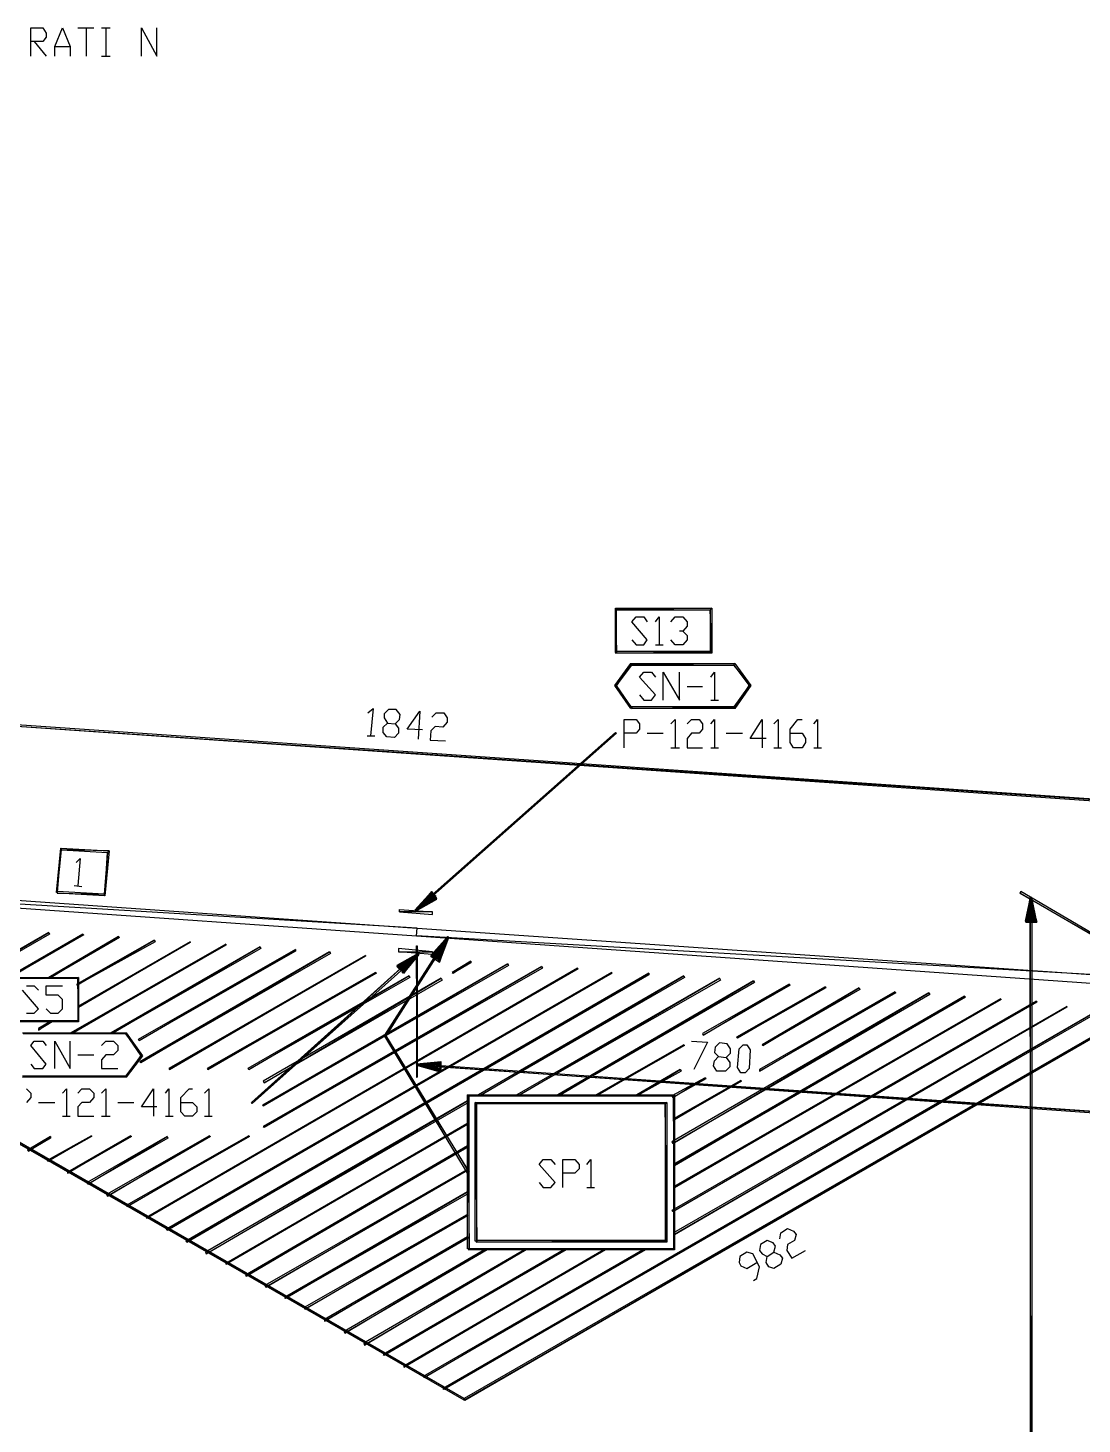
# Model space of a CAD drawing. Header units: millimetres. Extents: x 43 to 817, y 0 to 715.
# Drawn here: x 398.1 to 546.8, y 170.8 to 367.7 of the extents above; entities that cross this region are included whole.
import ezdxf

# ---------------------------------------------------------------- set-up
doc = ezdxf.new("R2010")
doc.units = ezdxf.units.MM
doc.layers.add('DIAGRAM', color=4, linetype='Continuous')

msp = doc.modelspace()

# ---------------------------------------------------------------- linework, layer by layer
at = {"layer": 'DIAGRAM'}
for p, q in [((398.56, 363.76), (398.56, 367.72)), ((398.56, 367.72), (400.24, 367.72)), ((400.24, 367.72), (400.72, 367)), ((400.72, 366.4), (400.24, 365.8)), ((400.72, 367), (400.72, 366.4)), ((401.92, 365.08), (403, 367.72)), ((403, 367.72), (404.08, 365.08)), ((405.16, 367.72), (407.44, 367.72)), ((406.36, 367.72), (406.36, 363.76)), ((408.52, 367.72), (409.72, 367.72)), ((409.12, 367.72), (409.12, 363.76)), ((414.16, 363.76), (414.16, 367.72)), ((414.16, 367.72), (416.32, 363.76)), ((416.32, 363.76), (416.32, 367.72)), ((400.24, 365.8), (398.56, 365.8)), ((399.04, 365.8), (400.72, 363.76)), ((401.92, 363.76), (401.92, 365.08)), ((401.92, 365.08), (404.08, 365.08)), ((404.08, 365.08), (404.08, 363.76)), ((408.52, 363.76), (409.72, 363.76)), ((481.12, 285.64), (481, 285.88)), ((481, 285.88), (494.56, 285.88)), ((481.12, 285.64), (481, 285.88)), ((481, 285.88), (481.12, 279.64)), ((481, 285.88), (481.12, 279.64)), ((481, 279.64), (481, 285.88)), ((494.56, 285.88), (481.12, 285.64)), ((494.56, 285.88), (481.12, 285.64)), ((481.12, 285.64), (494.32, 285.64)), ((481.12, 279.64), (481.12, 285.64)), ((494.32, 285.64), (494.56, 285.88)), ((494.32, 285.64), (494.56, 285.88)), ((494.56, 279.52), (494.32, 285.64)), ((494.32, 285.64), (494.32, 279.76)), ((494.56, 279.52), (494.32, 285.64)), ((494.56, 285.88), (494.56, 279.52)), ((483.28, 283.96), (483.88, 284.68)), ((485.44, 281.44), (483.28, 283.96)), ((483.88, 284.68), (484.96, 284.68)), ((484.96, 284.68), (485.44, 283.96)), ((486.64, 283.96), (487.12, 284.68)), ((487.12, 284.68), (487.12, 280.72)), ((488.8, 283.96), (489.4, 284.68)), ((489.4, 284.68), (490.48, 284.68)), ((490.48, 284.68), (491.08, 283.96)), ((491.08, 283.96), (491.08, 283.36)), ((490.48, 282.64), (490, 282.64)), ((491.08, 283.36), (490.48, 282.64)), ((490.48, 282.64), (491.08, 282.04)), ((491.08, 282.04), (491.08, 281.44)), ((481, 279.76), (481, 279.52)), ((481, 279.52), (494.32, 279.76)), ((494.32, 279.76), (481, 279.76)), ((481, 279.52), (494.32, 279.76)), ((481.12, 279.64), (481, 279.64)), ((483.28, 281.44), (483.88, 280.72)), ((483.88, 280.72), (484.96, 280.72)), ((484.96, 280.72), (485.44, 281.44)), ((486.64, 280.72), (487.72, 280.72)), ((489.4, 280.72), (488.8, 281.44)), ((490.48, 280.72), (489.4, 280.72)), ((491.08, 281.44), (490.48, 280.72)), ((494.32, 279.76), (494.56, 279.52)), ((494.32, 279.76), (494.56, 279.52)), ((480.88, 274.96), (483.16, 278.08)), ((494.56, 279.52), (481, 279.52)), ((483.16, 278.08), (481.12, 274.96)), ((483.16, 278.08), (481.12, 274.96)), ((481.12, 274.96), (483.28, 277.84)), ((483.28, 277.84), (483.16, 278.08)), ((483.16, 278.08), (497.8, 278.08)), ((483.28, 277.84), (483.16, 278.08)), ((497.8, 278.08), (483.28, 277.84)), ((497.8, 278.08), (483.28, 277.84)), ((483.28, 277.84), (497.68, 277.84)), ((497.68, 277.84), (497.8, 278.08)), ((497.68, 277.84), (497.8, 278.08)), ((500.08, 274.96), (497.68, 277.84)), ((497.68, 277.84), (499.84, 274.96)), ((500.08, 274.96), (497.68, 277.84)), ((497.8, 278.08), (500.08, 274.96)), ((484.36, 276.16), (484.96, 276.88)), ((486.64, 273.64), (484.36, 276.16)), ((484.96, 276.88), (486.04, 276.88)), ((486.04, 276.88), (486.64, 276.16)), ((487.72, 272.92), (487.72, 276.88)), ((487.72, 276.88), (490, 272.92)), ((490, 272.92), (490, 276.88)), ((494.44, 276.16), (494.92, 276.88)), ((494.92, 276.88), (494.92, 272.92)), ((561.16, 258.04), (330.28, 274)), ((330.28, 273.76), (561.16, 258.04)), ((330.28, 273.76), (561.16, 258.04)), ((561.16, 257.8), (330.28, 273.76)), ((481.12, 274.96), (480.88, 274.96)), ((481.12, 274.96), (480.88, 274.96)), ((480.88, 274.96), (483.28, 271.84)), ((480.88, 274.96), (483.28, 271.84)), ((483.16, 271.72), (480.88, 274.96)), ((483.28, 271.84), (481.12, 274.96)), ((491.08, 274.84), (493.24, 274.84)), ((499.84, 274.96), (497.68, 271.96)), ((497.8, 271.72), (499.84, 274.96)), ((497.8, 271.72), (499.84, 274.96)), ((500.08, 274.96), (497.8, 271.72)), ((499.84, 274.96), (500.08, 274.96)), ((499.84, 274.96), (500.08, 274.96)), ((483.28, 271.84), (483.16, 271.72)), ((483.28, 271.96), (483.28, 271.72)), ((483.28, 271.72), (497.68, 271.96)), ((497.68, 271.96), (483.28, 271.96)), ((483.28, 271.72), (497.68, 271.96)), ((484.36, 273.64), (484.96, 272.92)), ((484.96, 272.92), (486.04, 272.92)), ((486.04, 272.92), (486.64, 273.64)), ((494.44, 272.92), (495.52, 272.92)), ((497.68, 271.96), (497.8, 271.72)), ((497.68, 271.96), (497.8, 271.72)), ((446.08, 271.12), (446.8, 271.72)), ((446.8, 271.72), (446.44, 267.88)), ((448.96, 271.6), (448.36, 271)), ((448.36, 271), (448.36, 270.4)), ((448.36, 270.4), (448.84, 269.68)), ((450.04, 271.6), (448.96, 271.6)), ((449.92, 269.56), (450.52, 270.16)), ((450.64, 270.88), (450.04, 271.6)), ((450.52, 270.16), (450.64, 270.88)), ((451.6, 268.84), (453.4, 271.36)), ((453.4, 271.36), (453.16, 267.4)), ((455.08, 270.52), (455.68, 271.12)), ((455.68, 271.12), (456.76, 271.12)), ((457.24, 269.8), (456.64, 269.08)), ((456.76, 271.12), (457.24, 270.4)), ((457.24, 270.4), (457.24, 269.8)), ((482.2, 266.2), (482.2, 270.16)), ((482.2, 270.16), (483.88, 270.16)), ((497.8, 271.72), (483.28, 271.72)), ((483.88, 270.16), (484.36, 269.56)), ((488.8, 269.56), (489.4, 270.16)), ((489.4, 270.16), (489.4, 266.2)), ((491.08, 269.56), (491.68, 270.16)), ((491.68, 270.16), (492.76, 270.16)), ((492.76, 270.16), (493.24, 269.56)), ((494.44, 269.56), (494.92, 270.16)), ((494.92, 270.16), (494.92, 266.2)), ((499.96, 267.52), (501.64, 270.16)), ((501.64, 270.16), (501.64, 266.2)), ((503.32, 269.56), (503.92, 270.16)), ((503.92, 270.16), (503.92, 266.2)), ((505.6, 268.84), (506.68, 270.16)), ((506.68, 270.16), (507.28, 270.16)), ((508.96, 269.56), (509.44, 270.16)), ((509.44, 270.16), (509.44, 266.2)), ((445.96, 267.88), (447.04, 267.88)), ((448.24, 269.08), (448.84, 269.68)), ((448.24, 268.36), (448.24, 269.08)), ((448.72, 267.76), (448.24, 268.36)), ((448.84, 269.68), (449.92, 269.56)), ((450.4, 268.24), (449.8, 267.64)), ((449.92, 269.56), (450.4, 268.96)), ((450.4, 268.96), (450.4, 268.24)), ((453.76, 268.72), (451.6, 268.84)), ((481, 268.36), (452.68, 243.28)), ((452.8, 243.16), (481, 268.36)), ((452.8, 243.16), (481, 268.36)), ((481.12, 268.24), (452.8, 243.16)), ((454.96, 268.6), (454.84, 267.28)), ((455.56, 269.2), (454.96, 268.6)), ((456.64, 269.08), (455.56, 269.2)), ((481, 268.36), (481.12, 268.24)), ((483.88, 268.24), (482.2, 268.24)), ((484.36, 268.84), (483.88, 268.24)), ((484.36, 269.56), (484.36, 268.84)), ((485.44, 268.24), (487.72, 268.24)), ((491.68, 268.24), (491.08, 267.52)), ((492.76, 268.24), (491.68, 268.24)), ((493.24, 268.84), (492.76, 268.24)), ((493.24, 269.56), (493.24, 268.84)), ((496.6, 268.24), (498.88, 268.24)), ((505.6, 266.92), (505.6, 268.84)), ((505.6, 268.24), (507.28, 268.24)), ((507.28, 268.24), (507.76, 267.52)), ((449.8, 267.64), (448.72, 267.76)), ((454.84, 267.28), (457, 267.16)), ((488.8, 266.2), (490, 266.2)), ((491.08, 267.52), (491.08, 266.2)), ((491.08, 266.2), (493.24, 266.2)), ((494.44, 266.2), (495.52, 266.2)), ((502.24, 267.52), (499.96, 267.52)), ((503.32, 266.2), (504.4, 266.2)), ((506.08, 266.2), (505.6, 266.92)), ((507.28, 266.2), (506.08, 266.2)), ((507.76, 266.92), (507.28, 266.2)), ((507.76, 267.52), (507.76, 266.92)), ((508.96, 266.2), (510.04, 266.2)), ((402.16, 245.8), (402.76, 252.04)), ((402.76, 252.04), (402.28, 245.8)), ((402.76, 252.04), (402.28, 245.8)), ((402.28, 245.8), (402.88, 251.8)), ((402.88, 251.8), (402.76, 252.04)), ((402.76, 252.04), (409.6, 251.68)), ((402.88, 251.8), (402.76, 252.04)), ((409.6, 251.68), (402.88, 251.8)), ((402.88, 251.8), (409.36, 251.44)), ((409.6, 251.68), (402.88, 251.8)), ((404.92, 250), (405.52, 250.6)), ((405.52, 250.6), (405.16, 246.76)), ((409.36, 251.44), (408.88, 245.56)), ((409.6, 251.68), (409, 245.32)), ((409, 245.32), (409.36, 251.44)), ((409, 245.32), (409.36, 251.44)), ((409.36, 251.44), (409.6, 251.68)), ((409.36, 251.44), (409.6, 251.68)), ((330.28, 248.68), (459.64, 174.4)), ((330.28, 248.68), (459.64, 174.4)), ((459.64, 174.16), (330.28, 248.68)), ((459.64, 174.4), (330.4, 248.92)), ((342.76, 248.44), (453.04, 240.76)), ((453.04, 240.76), (342.76, 247.36)), ((342.76, 247.36), (452.92, 239.68)), ((453.04, 240.76), (342.76, 247.36)), ((404.68, 246.76), (405.76, 246.64)), ((402.28, 245.8), (402.16, 245.8)), ((402.28, 245.92), (402.28, 245.68)), ((408.88, 245.56), (402.28, 245.92)), ((402.28, 245.68), (408.88, 245.56)), ((402.28, 245.68), (408.88, 245.56)), ((409, 245.32), (402.28, 245.68)), ((408.88, 245.56), (409, 245.32)), ((408.88, 245.56), (409, 245.32)), ((455.08, 245.92), (452.68, 243.28)), ((454.96, 245.68), (452.68, 243.28)), ((455.08, 245.68), (452.68, 243.28)), ((455.2, 245.56), (452.68, 243.28)), ((452.68, 243.28), (455.56, 245.32)), ((452.68, 243.28), (455.56, 245.2)), ((452.68, 243.28), (455.56, 245.2)), ((452.8, 243.16), (455.08, 245.92)), ((452.8, 243.16), (455.08, 245.92)), ((454.96, 245.68), (452.8, 243.16)), ((452.8, 243.16), (454.96, 245.68)), ((452.8, 243.16), (454.96, 245.68)), ((452.8, 243.16), (455.08, 245.68)), ((452.8, 243.16), (455.08, 245.68)), ((455.08, 245.56), (452.8, 243.16)), ((455.32, 245.56), (452.8, 243.16)), ((452.8, 243.16), (455.2, 245.56)), ((452.8, 243.16), (455.2, 245.56)), ((455.56, 245.32), (452.8, 243.16)), ((455.56, 245.32), (452.8, 243.16)), ((455.32, 245.32), (452.8, 243.16)), ((455.56, 245.2), (452.8, 243.16)), ((455.56, 245.2), (452.8, 243.16)), ((455.56, 245.2), (452.8, 243.16)), ((455.56, 245.2), (452.8, 243.16)), ((452.8, 243.16), (455.68, 245.2)), ((455.68, 244.96), (452.8, 243.16)), ((455.68, 244.96), (452.8, 243.16)), ((452.8, 243.28), (455.68, 244.96)), ((452.8, 243.16), (455.68, 244.96)), ((452.8, 243.16), (455.68, 244.96)), ((452.8, 243.16), (455.8, 244.84)), ((455.08, 245.92), (454.96, 245.68)), ((455.08, 245.92), (454.96, 245.68)), ((454.96, 245.68), (455.8, 244.96)), ((454.96, 245.68), (455.8, 244.96)), ((455.68, 244.84), (454.96, 245.68)), ((454.96, 245.68), (455.08, 245.56)), ((455.8, 244.96), (455.08, 245.92)), ((455.08, 245.68), (455.32, 245.56)), ((455.2, 245.56), (455.32, 245.32)), ((455.68, 245.2), (455.56, 245.32)), ((455.68, 244.96), (455.56, 245.2)), ((455.68, 244.96), (455.56, 245.2)), ((455.8, 244.84), (455.68, 244.96)), ((455.8, 244.96), (455.68, 244.84)), ((538.12, 245.92), (538, 245.68)), ((538, 245.68), (559.36, 233.44)), ((538, 245.68), (559.36, 233.44)), ((559.24, 233.32), (538, 245.68)), ((559.36, 233.44), (538.12, 245.92)), ((539.44, 245.08), (538.72, 241.72)), ((538.96, 241.72), (539.44, 245.08)), ((538.96, 241.72), (539.44, 245.08)), ((539.68, 245.08), (538.96, 241.72)), ((539.44, 245.08), (538.96, 241.72)), ((539.08, 241.72), (539.44, 245.08)), ((539.08, 241.72), (539.44, 245.08)), ((539.68, 245.08), (539.08, 241.72)), ((539.44, 245.08), (539.08, 241.72)), ((539.32, 241.72), (539.44, 245.08)), ((539.32, 241.72), (539.44, 245.08)), ((539.68, 245.08), (539.32, 241.72)), ((539.44, 245.08), (539.32, 241.72)), ((539.44, 245.08), (539.68, 245.08)), ((539.68, 245.08), (539.44, 245.08)), ((539.44, 245.08), (540.4, 241.6)), ((539.44, 245.08), (540.4, 241.6)), ((540.16, 241.84), (539.44, 245.08)), ((539.44, 245.08), (539.68, 245.08)), ((539.68, 245.08), (539.44, 245.08)), ((539.44, 245.08), (540.16, 241.72)), ((539.44, 245.08), (540.16, 241.72)), ((540.04, 241.72), (539.44, 245.08)), ((539.44, 245.08), (539.68, 245.08)), ((539.68, 245.08), (539.44, 245.08)), ((539.44, 245.08), (540.04, 241.72)), ((539.44, 245.08), (540.04, 241.72)), ((539.8, 241.72), (539.44, 245.08)), ((539.44, 241.72), (539.44, 245.08)), ((539.44, 241.72), (539.44, 245.08)), ((539.44, 245.08), (539.68, 245.08)), ((539.68, 245.08), (539.44, 241.72)), ((539.68, 245.08), (539.44, 245.08)), ((539.44, 245.08), (539.8, 241.72)), ((539.44, 245.08), (539.8, 241.72)), ((539.68, 241.72), (539.44, 245.08)), ((539.68, 85.12), (539.44, 245.08)), ((539.44, 245.08), (539.44, 85.12)), ((539.68, 85.12), (539.44, 245.08)), ((539.44, 245.08), (539.68, 245.08)), ((540.4, 241.6), (539.68, 245.08)), ((540.16, 241.72), (539.68, 245.08)), ((540.04, 241.72), (539.68, 245.08)), ((539.8, 241.72), (539.68, 245.08)), ((539.68, 245.08), (539.68, 85.12)), ((450.52, 243.04), (450.52, 243.4)), ((450.52, 243.4), (455.2, 243.04)), ((450.52, 243.04), (450.52, 243.4)), ((450.52, 243.4), (455.2, 243.04)), ((455.2, 243.04), (450.52, 243.04)), ((450.52, 243.04), (455.2, 242.68)), ((455.2, 243.04), (450.52, 243.04)), ((455.2, 243.04), (450.52, 243.04)), ((450.52, 243.04), (455.2, 242.68)), ((455.2, 243.04), (450.52, 243.04)), ((452.68, 243.28), (452.8, 243.16)), ((452.8, 243.16), (452.68, 243.28)), ((452.68, 243.28), (452.8, 243.16)), ((452.8, 243.16), (452.68, 243.28)), ((452.68, 243.28), (452.8, 243.16)), ((452.8, 243.16), (452.68, 243.28)), ((452.68, 243.28), (452.8, 243.16)), ((452.68, 243.28), (452.8, 243.16)), ((452.8, 243.16), (452.8, 243.28)), ((455.2, 242.68), (455.2, 243.04)), ((455.2, 242.68), (455.2, 243.04)), ((452.92, 239.68), (453.04, 240.76)), ((452.92, 239.68), (453.04, 240.76)), ((453.04, 240.76), (548.68, 234.16)), ((538.72, 241.72), (538.96, 241.72)), ((540.16, 241.84), (538.84, 241.6)), ((540.16, 241.84), (538.84, 241.6)), ((538.84, 241.6), (538.84, 241.84)), ((538.84, 241.84), (540.16, 241.84)), ((538.84, 241.6), (540.4, 241.6)), ((538.96, 241.72), (539.08, 241.72)), ((539.08, 241.72), (539.32, 241.72)), ((539.32, 241.72), (539.44, 241.72)), ((539.8, 241.72), (539.68, 241.72)), ((540.04, 241.72), (539.8, 241.72)), ((540.16, 241.72), (540.04, 241.72)), ((540.4, 241.6), (540.16, 241.84)), ((540.4, 241.6), (540.16, 241.84)), ((401.08, 240.16), (373, 223.96)), ((373.12, 223.84), (401.08, 240.16)), ((373.12, 223.84), (401.08, 240.16)), ((401.2, 239.92), (373.12, 223.84)), ((405.88, 239.92), (395.32, 233.8)), ((395.44, 233.68), (405.88, 239.92)), ((395.44, 233.68), (405.88, 239.92)), ((406, 239.8), (395.44, 233.68)), ((401.08, 240.16), (401.2, 239.92)), ((410.92, 239.56), (401.08, 233.8)), ((401.2, 233.68), (410.92, 239.56)), ((401.2, 233.68), (410.92, 239.56)), ((411.04, 239.44), (401.2, 233.68)), ((426.04, 238.48), (404.2, 226)), ((404.32, 225.88), (426.04, 238.48)), ((404.32, 225.88), (426.04, 238.48)), ((426.04, 238.36), (404.32, 225.88)), ((405.04, 232.72), (415.96, 239.08)), ((415.96, 239.08), (405.04, 232.84)), ((405.04, 232.72), (415.96, 239.08)), ((416.08, 238.84), (405.04, 232.72)), ((421, 238.84), (405.16, 229.72)), ((405.28, 229.6), (421, 238.84)), ((405.28, 229.6), (421, 238.84)), ((421, 238.72), (405.28, 229.6)), ((405.88, 239.92), (406, 239.8)), ((410.92, 239.56), (411.04, 239.44)), ((415.96, 239.08), (416.08, 238.84)), ((421, 238.84), (421, 238.72)), ((426.04, 238.48), (426.04, 238.36)), ((448.48, 225.64), (457.36, 239.56)), ((457.36, 239.56), (448.6, 225.52)), ((457.36, 239.56), (448.6, 225.52)), ((448.6, 225.52), (457.48, 239.44)), ((548.68, 234.16), (452.92, 239.68)), ((452.92, 239.68), (548.68, 232.96)), ((548.68, 234.16), (452.92, 239.68)), ((457.36, 239.56), (454.96, 236.92)), ((455.08, 236.8), (457.36, 239.56)), ((455.08, 236.8), (457.36, 239.56)), ((457.36, 239.56), (455.08, 236.8)), ((457.48, 239.44), (455.08, 236.8)), ((455.32, 236.68), (457.36, 239.56)), ((455.32, 236.68), (457.36, 239.56)), ((457.36, 239.56), (455.32, 236.8)), ((457.48, 239.44), (455.32, 236.68)), ((455.44, 236.68), (457.36, 239.56)), ((455.44, 236.68), (457.36, 239.56)), ((457.36, 239.56), (455.44, 236.8)), ((457.48, 239.44), (455.44, 236.68)), ((455.68, 236.68), (457.36, 239.56)), ((455.68, 236.68), (457.36, 239.56)), ((455.68, 236.56), (457.36, 239.56)), ((457.48, 239.44), (455.68, 236.68)), ((457.36, 239.56), (455.8, 236.44)), ((457.36, 239.56), (455.8, 236.44)), ((455.8, 236.44), (457.48, 239.44)), ((455.92, 236.32), (457.36, 239.56)), ((456.04, 236.32), (457.36, 239.56)), ((456.04, 236.32), (457.36, 239.56)), ((457.36, 239.56), (456.04, 236.32)), ((457.36, 239.56), (456.04, 236.32)), ((456.04, 236.32), (457.48, 239.44)), ((457.36, 239.56), (456.16, 235.96)), ((457.36, 239.56), (456.16, 235.96)), ((457.36, 239.56), (456.16, 236.32)), ((457.36, 239.56), (456.16, 236.32)), ((456.16, 235.96), (457.48, 239.44)), ((456.16, 236.32), (457.48, 239.44)), ((457.36, 239.56), (457.48, 239.44)), ((457.48, 239.44), (457.36, 239.56)), ((457.36, 239.56), (457.48, 239.44)), ((457.48, 239.44), (457.36, 239.56)), ((457.36, 239.56), (457.48, 239.44)), ((457.48, 239.44), (457.36, 239.56)), ((457.36, 239.56), (457.48, 239.44)), ((457.48, 239.44), (457.36, 239.56)), ((457.48, 239.44), (457.36, 239.56)), ((430.84, 238.12), (409.84, 226)), ((409.96, 225.88), (430.84, 238.12)), ((409.96, 225.88), (430.84, 238.12)), ((430.96, 237.88), (409.96, 225.88)), ((435.88, 237.76), (413.68, 225.04)), ((413.8, 224.92), (435.88, 237.76)), ((413.8, 224.92), (435.88, 237.76)), ((435.88, 237.52), (413.8, 224.92)), ((440.68, 237.4), (413.92, 221.92)), ((414.04, 221.8), (440.68, 237.4)), ((414.04, 221.8), (440.68, 237.4)), ((440.8, 237.16), (414.04, 221.8)), ((445.72, 236.92), (418, 220.96)), ((418.12, 220.84), (445.72, 236.92)), ((418.12, 220.84), (445.72, 236.92)), ((445.72, 236.8), (418.12, 220.84)), ((429.64, 216.16), (453.04, 237.16)), ((453.04, 237.16), (429.76, 216.04)), ((453.04, 237.16), (429.76, 216.04)), ((429.76, 216.04), (453.28, 237.04)), ((430.84, 238.12), (430.96, 237.88)), ((435.88, 237.76), (435.88, 237.52)), ((440.68, 237.4), (440.8, 237.16)), ((445.72, 236.92), (445.72, 236.8)), ((453.16, 237.16), (450.16, 235.48)), ((450.28, 235.36), (453.16, 237.16)), ((450.28, 235.36), (453.16, 237.16)), ((453.16, 237.16), (450.28, 235.36)), ((453.16, 237.04), (450.28, 235.36)), ((450.4, 237.88), (450.4, 237.4)), ((455.2, 237.4), (450.4, 237.88)), ((450.4, 237.88), (450.4, 237.4)), ((455.2, 237.4), (450.4, 237.88)), ((450.4, 237.4), (455.2, 237.4)), ((450.4, 237.4), (455.2, 237.4)), ((455.2, 237.04), (450.4, 237.4)), ((450.4, 237.4), (455.2, 237.4)), ((450.4, 237.4), (455.2, 237.4)), ((455.2, 237.04), (450.4, 237.4)), ((450.4, 235.12), (453.16, 237.16)), ((450.4, 235.12), (453.16, 237.16)), ((453.16, 237.04), (450.4, 235.12)), ((453.16, 237.16), (450.52, 235.12)), ((453.16, 237.16), (450.52, 235.12)), ((450.64, 235), (453.16, 237.16)), ((450.64, 235), (453.16, 237.16)), ((450.64, 235), (453.16, 237.16)), ((450.64, 235), (453.16, 237.16)), ((450.64, 234.88), (453.04, 237.16)), ((453.16, 237.04), (450.64, 235)), ((453.16, 237.04), (450.64, 235)), ((453.04, 237.16), (450.76, 234.76)), ((453.04, 237.16), (450.76, 234.76)), ((450.76, 234.76), (453.28, 237.04)), ((450.88, 234.52), (453.04, 237.16)), ((450.88, 234.76), (453.04, 237.16)), ((453.04, 237.16), (451, 234.4)), ((453.04, 237.16), (451, 234.4)), ((453.04, 237.16), (451, 234.64)), ((453.04, 237.16), (451, 234.64)), ((451, 234.4), (453.28, 237.04)), ((451, 234.64), (453.28, 237.04)), ((453.04, 237.16), (451.12, 234.4)), ((453.04, 237.16), (451.12, 234.4)), ((451.12, 234.64), (453.04, 237.16)), ((451.12, 234.4), (453.28, 237.04)), ((453.04, 219.76), (452.92, 238.24)), ((452.92, 238.24), (452.92, 219.76)), ((453.04, 219.76), (452.92, 238.24)), ((452.92, 238.24), (453.04, 238.24)), ((453.04, 238.24), (453.04, 219.76)), ((453.28, 237.04), (453.04, 237.16)), ((453.28, 237.04), (453.04, 237.16)), ((453.28, 237.04), (453.04, 237.16)), ((453.28, 237.04), (453.04, 237.16)), ((453.28, 237.04), (453.04, 237.16)), ((453.16, 237.16), (453.16, 237.04)), ((453.16, 237.16), (453.16, 237.04)), ((453.16, 237.16), (453.16, 237.04)), ((453.16, 237.16), (453.16, 237.04)), ((454.96, 236.92), (455.08, 236.8)), ((454.96, 236.8), (455.08, 236.92)), ((456.04, 236.32), (454.96, 236.8)), ((454.96, 236.8), (456.16, 235.96)), ((456.04, 236.32), (454.96, 236.8)), ((455.08, 236.92), (456.04, 236.32)), ((455.08, 236.8), (455.32, 236.68)), ((455.2, 237.4), (455.2, 237.04)), ((455.2, 237.4), (455.2, 237.04)), ((455.32, 236.8), (455.44, 236.68)), ((455.44, 236.8), (455.68, 236.68)), ((455.8, 236.44), (455.68, 236.56)), ((456.04, 236.32), (455.92, 236.32)), ((456.16, 235.96), (456.04, 236.32)), ((456.16, 235.96), (456.04, 236.32)), ((456.16, 236.32), (456.04, 236.32)), ((414.88, 199.84), (475.6, 235.12)), ((475.6, 235.12), (414.88, 199.96)), ((414.88, 199.84), (475.6, 235.12)), ((475.72, 235), (414.88, 199.84)), ((480.4, 234.52), (417.64, 198.28)), ((417.76, 198.16), (480.4, 234.52)), ((417.76, 198.16), (480.4, 234.52)), ((480.52, 234.4), (417.76, 198.16)), ((485.68, 234.4), (420.4, 196.6)), ((420.52, 196.48), (485.68, 234.4)), ((420.52, 196.48), (485.68, 234.4)), ((447.16, 234.52), (423.4, 220.96)), ((423.52, 220.84), (447.16, 234.52)), ((423.52, 220.84), (447.16, 234.52)), ((447.28, 234.4), (423.52, 220.84)), ((465.76, 235.72), (431.2, 215.8)), ((431.32, 215.68), (465.76, 235.72)), ((431.32, 215.68), (465.76, 235.72)), ((465.88, 235.48), (431.32, 215.68)), ((470.56, 235.36), (431.32, 212.8)), ((431.44, 212.68), (470.56, 235.36)), ((431.44, 212.68), (470.56, 235.36)), ((470.68, 235.12), (431.44, 212.68)), ((447.16, 234.52), (447.28, 234.4)), ((450.16, 235.48), (450.28, 235.36)), ((450.16, 235.36), (450.28, 235.48)), ((451.12, 234.64), (450.16, 235.36)), ((450.16, 235.36), (451.12, 234.4)), ((451.12, 234.64), (450.16, 235.36)), ((450.28, 235.48), (451.12, 234.64)), ((450.28, 235.36), (450.4, 235.12)), ((450.52, 235.12), (450.64, 235)), ((450.52, 235.12), (450.64, 235)), ((450.76, 234.76), (450.64, 234.88)), ((451, 234.64), (450.88, 234.76)), ((451, 234.4), (450.88, 234.52)), ((451.12, 234.4), (451.12, 234.64)), ((451.12, 234.4), (451.12, 234.64)), ((460.6, 236.08), (457.96, 234.52)), ((457.96, 234.52), (458.08, 234.4)), ((458.08, 234.4), (460.6, 236.08)), ((458.08, 234.4), (460.6, 236.08)), ((460.6, 235.84), (458.08, 234.4)), ((460.6, 236.08), (460.6, 235.84)), ((465.76, 235.72), (465.88, 235.48)), ((470.56, 235.36), (470.68, 235.12)), ((475.6, 235.12), (475.72, 235)), ((480.4, 234.52), (480.52, 234.4)), ((485.68, 234.4), (485.68, 234.16)), ((395.08, 233.8), (405.28, 233.8)), ((405.28, 233.8), (395.32, 233.68)), ((405.28, 233.8), (395.32, 233.68)), ((395.32, 233.68), (405.16, 233.68)), ((397.96, 232.6), (399.04, 232.6)), ((399.04, 232.6), (399.64, 232)), ((400.72, 231.28), (400.72, 232.6)), ((400.72, 232.6), (403, 232.6)), ((401.08, 233.8), (401.2, 233.68)), ((405.04, 232.84), (405.04, 232.72)), ((405.16, 233.68), (405.28, 233.8)), ((405.16, 233.68), (405.28, 233.8)), ((405.28, 227.56), (405.16, 233.68)), ((405.16, 233.68), (405.16, 227.68)), ((405.28, 227.56), (405.16, 233.68)), ((405.28, 233.8), (405.28, 227.56)), ((485.68, 234.16), (420.52, 196.48)), ((451.84, 234.04), (429.16, 220.96)), ((429.28, 220.84), (451.84, 234.04)), ((429.28, 220.84), (451.84, 234.04)), ((451.96, 233.8), (429.28, 220.84)), ((456.4, 233.68), (431.32, 219.16)), ((431.44, 218.92), (456.4, 233.68)), ((431.44, 218.92), (456.4, 233.68)), ((456.52, 233.44), (431.44, 218.92)), ((451.84, 234.04), (451.96, 233.8)), ((456.4, 233.68), (456.52, 233.44)), ((459.64, 174.16), (561.04, 232.84)), ((561.04, 232.84), (459.64, 174.4)), ((459.64, 174.16), (561.04, 232.84)), ((561.04, 232.84), (459.64, 174.4)), ((561.16, 232.72), (459.64, 174.16)), ((459.76, 174.16), (561.04, 232.84)), ((459.76, 174.16), (561.04, 232.84)), ((561.16, 232.72), (459.76, 174.16)), ((490.6, 234.04), (461.68, 217.24)), ((461.8, 217.12), (490.6, 234.04)), ((461.8, 217.12), (490.6, 234.04)), ((490.72, 233.8), (461.8, 217.12)), ((495.64, 233.68), (467.08, 217.24)), ((467.2, 217.12), (495.64, 233.68)), ((467.2, 217.12), (495.64, 233.68)), ((495.76, 233.44), (467.2, 217.12)), ((500.44, 233.32), (472.84, 217.24)), ((472.96, 217.12), (500.44, 233.32)), ((472.96, 217.12), (500.44, 233.32)), ((500.56, 233.08), (472.96, 217.12)), ((490.6, 234.04), (490.72, 233.8)), ((505.48, 232.84), (493.24, 225.88)), ((493.36, 225.64), (505.48, 232.84)), ((493.36, 225.64), (505.48, 232.84)), ((505.6, 232.72), (493.36, 225.64)), ((495.64, 233.68), (495.76, 233.44)), ((510.52, 232.48), (498.04, 225.4)), ((498.16, 225.28), (510.52, 232.48)), ((498.16, 225.28), (510.52, 232.48)), ((510.64, 232.36), (498.16, 225.28)), ((500.44, 233.32), (500.56, 233.08)), ((515.32, 232.36), (501.64, 224.32)), ((501.76, 224.2), (515.32, 232.36)), ((501.76, 224.2), (515.32, 232.36)), ((505.48, 232.84), (505.6, 232.72)), ((510.52, 232.48), (510.64, 232.36)), ((515.32, 232.36), (515.44, 232.12)), ((399.64, 229.36), (397.36, 232)), ((402.4, 231.28), (400.72, 231.28)), ((403, 230.68), (402.4, 231.28)), ((403, 229.36), (403, 230.68)), ((525.16, 231.64), (488.92, 210.64)), ((540.28, 230.44), (488.92, 200.92)), ((489.04, 210.4), (525.16, 231.64)), ((489.04, 210.4), (525.16, 231.64)), ((525.28, 231.4), (489.04, 210.4)), ((489.04, 200.8), (540.28, 230.44)), ((489.04, 200.8), (540.28, 230.44)), ((530.2, 231.16), (489.16, 207.4)), ((535.24, 230.8), (489.16, 204.28)), ((489.28, 207.28), (530.2, 231.16)), ((489.28, 207.28), (530.2, 231.16)), ((530.32, 231.04), (489.28, 207.28)), ((489.28, 204.16), (535.24, 230.8)), ((489.28, 204.16), (535.24, 230.8)), ((535.36, 230.68), (489.28, 204.16)), ((501.28, 220.6), (520.36, 231.76)), ((520.36, 231.76), (501.28, 220.84)), ((501.28, 220.6), (520.36, 231.76)), ((520.48, 231.64), (501.28, 220.6)), ((515.44, 232.12), (501.76, 224.2)), ((520.36, 231.76), (520.48, 231.64)), ((525.16, 231.64), (525.28, 231.4)), ((530.2, 231.16), (530.32, 231.04)), ((535.24, 230.8), (535.36, 230.68)), ((540.28, 230.44), (540.4, 230.32)), ((397.96, 228.76), (399.04, 228.76)), ((399.04, 228.76), (399.64, 229.36)), ((400.72, 229.36), (401.32, 228.76)), ((401.32, 228.76), (402.4, 228.76)), ((402.4, 228.76), (403, 229.36)), ((405.16, 229.72), (405.28, 229.6)), ((549.76, 229.6), (456.64, 175.84)), ((456.76, 175.72), (549.76, 229.6)), ((456.76, 175.72), (549.76, 229.6)), ((549.88, 229.36), (456.76, 175.72)), ((540.4, 230.32), (489.04, 200.8)), ((544.6, 229.72), (489.16, 197.8)), ((489.28, 197.56), (544.6, 229.72)), ((489.28, 197.56), (544.6, 229.72)), ((544.6, 229.6), (489.28, 197.56)), ((544.6, 229.72), (544.6, 229.6)), ((395.2, 227.56), (405.16, 227.68)), ((405.16, 227.68), (395.2, 227.68)), ((395.2, 227.56), (405.16, 227.68)), ((405.28, 227.56), (395.2, 227.56)), ((399.64, 226.36), (401.44, 227.68)), ((401.44, 227.68), (399.64, 226.6)), ((399.64, 226.36), (401.44, 227.68)), ((401.56, 227.56), (399.64, 226.36)), ((399.64, 226.6), (399.64, 226.36)), ((401.44, 227.68), (401.56, 227.56)), ((405.16, 227.68), (405.28, 227.56)), ((405.16, 227.68), (405.28, 227.56)), ((397.36, 226), (412, 226)), ((412, 226), (397.48, 225.88)), ((412, 226), (397.48, 225.88)), ((397.48, 225.88), (411.88, 225.88)), ((398.56, 224.2), (399.04, 224.8)), ((399.04, 224.8), (400.24, 224.8)), ((400.24, 224.8), (400.72, 224.2)), ((401.92, 220.96), (401.92, 224.8)), ((401.92, 224.8), (404.08, 220.96)), ((404.08, 220.96), (404.08, 224.8)), ((404.2, 226), (404.32, 225.88)), ((408.52, 224.2), (409.12, 224.8)), ((409.12, 224.8), (410.2, 224.8)), ((409.84, 226), (409.96, 225.88)), ((410.2, 224.8), (410.8, 224.2)), ((411.88, 225.88), (412, 226)), ((411.88, 225.88), (412, 226)), ((414.28, 222.76), (411.88, 225.88)), ((411.88, 225.88), (414.04, 222.76)), ((414.28, 222.76), (411.88, 225.88)), ((412, 226), (414.28, 222.76)), ((413.68, 225.04), (413.8, 224.92)), ((448.6, 225.52), (448.48, 225.64)), ((448.6, 225.64), (448.48, 225.52)), ((448.48, 225.52), (460.36, 206.32)), ((448.48, 225.52), (460.36, 206.32)), ((460.12, 206.2), (448.48, 225.52)), ((460.36, 206.32), (448.6, 225.64)), ((491.68, 224.8), (493.96, 224.68)), ((493.96, 224.68), (492.04, 220.84)), ((493.24, 225.88), (493.36, 225.64)), ((495.64, 224.56), (495.04, 223.96)), ((496.72, 224.44), (495.64, 224.56)), ((498.04, 225.4), (498.16, 225.28)), ((400.72, 221.56), (398.56, 224.2)), ((405.16, 222.88), (407.44, 222.88)), ((409.12, 222.88), (408.52, 222.16)), ((410.2, 222.88), (409.12, 222.88)), ((410.8, 223.48), (410.2, 222.88)), ((410.8, 224.2), (410.8, 223.48)), ((414.04, 222.76), (411.88, 219.88)), ((412, 219.76), (414.04, 222.76)), ((412, 219.76), (414.04, 222.76)), ((414.28, 222.76), (412, 219.76)), ((414.04, 222.76), (414.28, 222.76)), ((414.04, 222.76), (414.28, 222.76)), ((478.24, 217.12), (490.6, 224.32)), ((490.6, 224.32), (478.24, 217.24)), ((478.24, 217.12), (490.6, 224.32)), ((490.72, 224.2), (478.24, 217.12)), ((490.6, 224.32), (490.72, 224.2)), ((495.04, 223.96), (494.92, 223.24)), ((494.92, 223.24), (495.52, 222.64)), ((494.92, 222.04), (495.52, 222.64)), ((495.52, 222.64), (496.6, 222.52)), ((496.6, 222.52), (497.2, 223.12)), ((496.6, 222.52), (497.08, 221.8)), ((497.2, 223.72), (496.72, 224.44)), ((497.2, 223.12), (497.2, 223.72)), ((498.16, 221.08), (498.4, 223.72)), ((498.4, 223.72), (499, 224.32)), ((499, 224.32), (499.48, 224.32)), ((499.48, 224.32), (499.96, 223.6)), ((499.96, 223.6), (499.84, 220.96)), ((501.64, 224.32), (501.76, 224.2)), ((398.56, 221.56), (399.04, 220.96)), ((399.04, 220.96), (400.24, 220.96)), ((400.24, 220.96), (400.72, 221.56)), ((408.52, 222.16), (408.52, 220.96)), ((408.52, 220.96), (410.8, 220.96)), ((413.92, 221.92), (414.04, 221.8)), ((418, 220.96), (418.12, 220.84)), ((423.4, 220.96), (423.52, 220.84)), ((429.16, 220.96), (429.28, 220.84)), ((456.4, 221.92), (452.92, 221.56)), ((452.92, 221.44), (456.28, 221.8)), ((456.28, 221.8), (452.92, 221.56)), ((452.92, 221.44), (456.28, 221.8)), ((452.92, 221.44), (456.28, 221.8)), ((456.28, 221.8), (452.92, 221.56)), ((452.92, 221.44), (456.28, 221.8)), ((452.92, 221.44), (453.04, 221.56)), ((452.92, 221.56), (453.04, 221.44)), ((452.92, 221.44), (453.04, 221.56)), ((452.92, 221.56), (452.92, 221.44)), ((456.28, 221.56), (452.92, 221.44)), ((452.92, 221.44), (453.04, 221.56)), ((452.92, 221.56), (452.92, 221.44)), ((456.28, 221.56), (452.92, 221.44)), ((452.92, 221.44), (453.04, 221.56)), ((452.92, 221.56), (452.92, 221.44)), ((452.92, 221.44), (456.28, 221.56)), ((456.28, 221.56), (452.92, 221.56)), ((452.92, 221.44), (456.28, 221.56)), ((453.04, 221.56), (452.92, 221.44)), ((456.4, 220.6), (452.92, 221.44)), ((452.92, 221.44), (456.28, 220.48)), ((456.4, 220.6), (452.92, 221.44)), ((456.28, 220.84), (452.92, 221.44)), ((452.92, 221.44), (456.28, 220.6)), ((456.28, 220.84), (452.92, 221.44)), ((456.28, 220.96), (452.92, 221.44)), ((452.92, 221.44), (456.28, 220.84)), ((456.28, 220.96), (452.92, 221.44)), ((456.28, 221.2), (452.92, 221.44)), ((452.92, 221.44), (456.28, 220.96)), ((456.28, 221.2), (452.92, 221.44)), ((456.28, 221.44), (452.92, 221.44)), ((452.92, 221.44), (561.16, 214)), ((452.92, 221.44), (561.16, 214)), ((561.16, 213.76), (452.92, 221.44)), ((453.04, 221.44), (456.4, 221.92)), ((453.04, 221.44), (456.4, 221.92)), ((456.28, 221.8), (453.04, 221.44)), ((453.04, 221.56), (456.4, 220.6)), ((453.04, 221.56), (456.28, 220.84)), ((453.04, 221.56), (456.28, 220.96)), ((453.04, 221.56), (456.28, 221.2)), ((561.16, 214), (453.04, 221.56)), ((456.4, 221.92), (456.28, 221.8)), ((456.4, 221.92), (456.28, 221.8)), ((456.28, 221.8), (456.4, 220.6)), ((456.28, 221.8), (456.4, 220.6)), ((456.28, 220.6), (456.28, 221.8)), ((456.28, 221.8), (456.28, 221.56)), ((456.28, 221.8), (456.28, 221.56)), ((456.28, 221.56), (456.28, 221.44)), ((456.28, 220.96), (456.28, 221.2)), ((456.28, 220.84), (456.28, 220.96)), ((456.28, 220.6), (456.28, 220.84)), ((456.28, 220.48), (456.4, 220.6)), ((456.4, 220.6), (456.28, 220.6)), ((456.4, 220.6), (456.4, 221.92)), ((484, 217.12), (490.12, 220.84)), ((490.12, 220.84), (484, 217.24)), ((484, 217.12), (490.12, 220.84)), ((490.24, 220.6), (484, 217.12)), ((490.12, 220.84), (490.24, 220.6)), ((494.8, 221.32), (494.92, 222.04)), ((495.28, 220.6), (494.8, 221.32)), ((496.48, 220.6), (495.28, 220.6)), ((497.08, 221.2), (496.48, 220.6)), ((497.08, 221.8), (497.08, 221.2)), ((498.64, 220.36), (498.16, 221.08)), ((499.84, 220.96), (499.24, 220.36)), ((501.28, 220.84), (501.28, 220.6)), ((397.36, 219.76), (411.88, 219.88)), ((411.88, 219.88), (397.36, 219.88)), ((397.36, 219.76), (411.88, 219.88)), ((412, 219.76), (397.36, 219.76)), ((411.88, 219.88), (412, 219.76)), ((411.88, 219.88), (412, 219.76)), ((431.32, 219.16), (431.44, 218.92)), ((452.92, 219.76), (453.04, 219.76)), ((493.6, 219.64), (488.92, 217.12)), ((489.04, 216.88), (493.6, 219.64)), ((489.04, 216.88), (493.6, 219.64)), ((493.72, 219.52), (489.04, 216.88)), ((498.64, 219.28), (489.16, 213.88)), ((489.28, 213.76), (498.64, 219.28)), ((489.28, 213.76), (498.64, 219.28)), ((498.76, 219.16), (489.28, 213.76)), ((493.6, 219.64), (493.72, 219.52)), ((499.24, 220.36), (498.64, 220.36)), ((498.64, 219.28), (498.76, 219.16)), ((397.96, 218.08), (398.56, 217.48)), ((398.56, 216.88), (397.96, 216.16)), ((398.56, 217.48), (398.56, 216.88)), ((403, 217.48), (403.6, 218.08)), ((403.6, 218.08), (403.6, 214.24)), ((405.16, 217.48), (405.76, 218.08)), ((405.76, 218.08), (406.84, 218.08)), ((406.84, 218.08), (407.44, 217.48)), ((407.44, 216.88), (406.84, 216.16)), ((407.44, 217.48), (407.44, 216.88)), ((408.52, 217.48), (409.12, 218.08)), ((409.12, 218.08), (409.12, 214.24)), ((414.16, 215.56), (415.84, 218.08)), ((415.84, 218.08), (415.84, 214.24)), ((417.52, 217.48), (418, 218.08)), ((418, 218.08), (418, 214.24)), ((419.68, 216.88), (420.88, 218.08)), ((419.68, 214.84), (419.68, 216.88)), ((420.88, 218.08), (421.36, 218.08)), ((423.04, 217.48), (423.64, 218.08)), ((423.64, 218.08), (423.64, 214.24)), ((460.36, 217.12), (460.12, 217.24)), ((460.12, 217.24), (489.28, 217.24)), ((460.36, 217.12), (460.12, 217.24)), ((460.12, 217.24), (460.36, 195.52)), ((460.12, 217.24), (460.36, 195.52)), ((460.12, 195.52), (460.12, 217.24)), ((489.28, 217.24), (460.36, 217.12)), ((489.28, 217.24), (460.36, 217.12)), ((460.36, 217.12), (489.16, 217.12)), ((460.36, 195.52), (460.36, 217.12)), ((461.68, 217.24), (461.8, 217.12)), ((467.08, 217.24), (467.2, 217.12)), ((472.84, 217.24), (472.96, 217.12)), ((478.24, 217.24), (478.24, 217.12)), ((484, 217.24), (484, 217.12)), ((488.92, 217.12), (489.04, 216.88)), ((489.16, 217.12), (489.28, 217.24)), ((489.16, 217.12), (489.28, 217.24)), ((489.28, 195.4), (489.16, 217.12)), ((489.16, 217.12), (489.16, 195.52)), ((489.28, 195.4), (489.16, 217.12)), ((489.28, 217.24), (489.28, 195.4)), ((399.64, 216.16), (401.92, 216.16)), ((405.76, 216.16), (405.16, 215.56)), ((405.16, 215.56), (405.16, 214.24)), ((406.84, 216.16), (405.76, 216.16)), ((410.8, 216.16), (413.08, 216.16)), ((416.32, 215.56), (414.16, 215.56)), ((419.68, 216.16), (421.36, 216.16)), ((420.28, 214.24), (419.68, 214.84)), ((421.36, 216.16), (421.96, 215.56)), ((421.96, 214.84), (421.36, 214.24)), ((421.96, 215.56), (421.96, 214.84)), ((460.12, 216.4), (423.16, 195.04)), ((423.28, 194.8), (460.12, 216.4)), ((423.28, 194.8), (460.12, 216.4)), ((460.24, 216.16), (423.28, 194.8)), ((429.76, 216.04), (429.64, 216.16)), ((431.2, 215.8), (431.32, 215.68)), ((460.12, 216.4), (460.24, 216.16)), ((461.44, 216.04), (461.2, 216.16)), ((461.2, 216.16), (488.2, 216.16)), ((461.44, 216.04), (461.2, 216.16)), ((461.2, 216.16), (461.44, 196.6)), ((461.2, 216.16), (461.44, 196.6)), ((461.2, 196.6), (461.2, 216.16)), ((488.2, 216.16), (461.44, 216.04)), ((488.2, 216.16), (461.44, 216.04)), ((461.44, 216.04), (487.96, 216.04)), ((461.44, 196.6), (461.44, 216.04)), ((487.96, 216.04), (488.2, 216.16)), ((487.96, 216.04), (488.2, 216.16)), ((488.2, 196.48), (487.96, 216.04)), ((487.96, 216.04), (487.96, 196.72)), ((488.2, 196.48), (487.96, 216.04)), ((488.2, 216.16), (488.2, 196.48)), ((403, 214.24), (404.08, 214.24)), ((405.16, 214.24), (407.44, 214.24)), ((408.52, 214.24), (409.72, 214.24)), ((417.52, 214.24), (418.6, 214.24)), ((421.36, 214.24), (420.28, 214.24)), ((423.04, 214.24), (424.12, 214.24)), ((426.04, 193.36), (460, 213.16)), ((460, 213.16), (426.04, 193.48)), ((426.04, 193.36), (460, 213.16)), ((460.12, 213.04), (426.04, 193.36)), ((431.32, 212.8), (431.44, 212.68)), ((460, 213.16), (460.12, 213.04)), ((489.16, 213.88), (489.28, 213.76)), ((401.32, 211.36), (398.08, 209.44)), ((398.2, 209.32), (401.32, 211.36)), ((398.2, 209.32), (401.32, 211.36)), ((401.32, 211.12), (398.2, 209.32)), ((407.08, 211.48), (400.84, 208)), ((400.96, 207.88), (407.08, 211.48)), ((400.96, 207.88), (407.08, 211.48)), ((407.08, 211.36), (400.96, 207.88)), ((401.32, 211.36), (401.32, 211.12)), ((403.72, 206.2), (412.6, 211.48)), ((412.6, 211.48), (403.72, 206.32)), ((403.72, 206.2), (412.6, 211.48)), ((412.72, 211.36), (403.72, 206.2)), ((417.76, 211.36), (406.48, 204.88)), ((406.6, 204.64), (417.76, 211.36)), ((406.6, 204.64), (417.76, 211.36)), ((417.88, 211.12), (406.6, 204.64)), ((407.08, 211.48), (407.08, 211.36)), ((423.76, 211.48), (409.24, 203.2)), ((409.36, 202.96), (423.76, 211.48)), ((409.36, 202.96), (423.76, 211.48)), ((423.88, 211.36), (409.36, 202.96)), ((429.28, 211.48), (412, 201.64)), ((412.12, 201.52), (429.28, 211.48)), ((412.12, 201.52), (429.28, 211.48)), ((429.4, 211.36), (412.12, 201.52)), ((412.6, 211.48), (412.72, 211.36)), ((417.76, 211.36), (417.88, 211.12)), ((423.76, 211.48), (423.88, 211.36)), ((429.28, 211.48), (429.4, 211.36)), ((398.08, 209.44), (398.2, 209.32)), ((460.12, 210.04), (428.8, 191.8)), ((428.92, 191.68), (460.12, 210.04)), ((428.92, 191.68), (460.12, 210.04)), ((460.24, 209.92), (428.92, 191.68)), ((460.12, 210.04), (460.24, 209.92)), ((488.92, 210.64), (489.04, 210.4)), ((400.84, 208), (400.96, 207.88)), ((470.2, 207.4), (470.8, 208.12)), ((472.48, 204.88), (470.2, 207.4)), ((470.8, 208.12), (471.88, 208.12)), ((471.88, 208.12), (472.48, 207.4)), ((473.56, 204.16), (473.56, 208.12)), ((473.56, 208.12), (475.24, 208.12)), ((475.24, 208.12), (475.84, 207.4)), ((475.84, 206.8), (475.24, 206.2)), ((475.84, 207.4), (475.84, 206.8)), ((476.92, 207.4), (477.52, 208.12)), ((477.52, 208.12), (477.52, 204.16)), ((489.16, 207.4), (489.28, 207.28)), ((403.72, 206.32), (403.72, 206.2)), ((406.48, 204.88), (406.6, 204.64)), ((460, 206.68), (431.56, 190.36)), ((431.68, 190.12), (460, 206.68)), ((431.68, 190.12), (460, 206.68)), ((460.12, 206.56), (431.68, 190.12)), ((460, 206.68), (460.12, 206.56)), ((460.36, 206.32), (460.12, 206.2)), ((470.2, 204.88), (470.8, 204.16)), ((471.88, 204.16), (472.48, 204.88)), ((475.24, 206.2), (473.56, 206.2)), ((409.24, 203.2), (409.36, 202.96)), ((460.12, 203.56), (434.32, 188.68)), ((434.44, 188.56), (460.12, 203.56)), ((434.44, 188.56), (460.12, 203.56)), ((460.24, 203.32), (434.44, 188.56)), ((460.12, 203.56), (460.24, 203.32)), ((470.8, 204.16), (471.88, 204.16)), ((476.92, 204.16), (478, 204.16)), ((489.16, 204.28), (489.28, 204.16)), ((412, 201.64), (412.12, 201.52)), ((488.92, 200.92), (489.04, 200.8)), ((414.88, 199.96), (414.88, 199.84)), ((460, 200.32), (437.08, 187.24)), ((437.2, 187), (460, 200.32)), ((437.2, 187), (460, 200.32)), ((460.12, 200.2), (437.2, 187)), ((460, 200.32), (460.12, 200.2)), ((417.64, 198.28), (417.76, 198.16)), ((439.96, 185.32), (460.12, 197.2)), ((460.12, 197.2), (439.96, 185.56)), ((439.96, 185.32), (460.12, 197.2)), ((460.24, 197.08), (439.96, 185.32)), ((460.12, 197.2), (460.24, 197.08)), ((489.16, 197.8), (489.28, 197.56)), ((504.16, 196.96), (504.28, 197.8)), ((504.28, 197.8), (505.24, 198.4)), ((505.24, 198.4), (506.08, 198.04)), ((506.08, 198.04), (506.44, 197.56)), ((506.44, 197.56), (506.2, 196.72)), ((420.4, 196.6), (420.52, 196.48)), ((423.16, 195.04), (423.28, 194.8)), ((462.76, 195.52), (442.72, 183.88)), ((442.84, 183.64), (462.76, 195.52)), ((442.84, 183.64), (462.76, 195.52)), ((462.88, 195.4), (442.84, 183.64)), ((468.4, 195.52), (445.48, 182.2)), ((445.6, 181.96), (468.4, 195.52)), ((445.6, 181.96), (468.4, 195.52)), ((468.4, 195.4), (445.6, 181.96)), ((473.92, 195.52), (448.24, 180.64)), ((448.36, 180.52), (473.92, 195.52)), ((448.36, 180.52), (473.92, 195.52)), ((474.04, 195.4), (448.36, 180.52)), ((451.12, 178.84), (479.56, 195.52)), ((479.56, 195.52), (451.12, 178.96)), ((451.12, 178.84), (479.56, 195.52)), ((479.56, 195.4), (451.12, 178.84)), ((485.08, 195.52), (453.88, 177.52)), ((454, 177.4), (485.08, 195.52)), ((454, 177.4), (485.08, 195.52)), ((485.2, 195.4), (454, 177.4)), ((460.36, 195.52), (460.12, 195.52)), ((460.24, 195.52), (460.24, 195.4)), ((460.24, 195.4), (489.16, 195.52)), ((489.16, 195.52), (460.24, 195.52)), ((460.24, 195.4), (489.16, 195.52)), ((489.28, 195.4), (460.24, 195.4)), ((461.44, 196.6), (461.2, 196.6)), ((461.32, 196.72), (461.32, 196.48)), ((461.32, 196.48), (487.96, 196.72)), ((487.96, 196.72), (461.32, 196.72)), ((461.32, 196.48), (487.96, 196.72)), ((488.2, 196.48), (461.32, 196.48)), ((462.76, 195.52), (462.88, 195.4)), ((468.4, 195.52), (468.4, 195.4)), ((473.92, 195.52), (474.04, 195.4)), ((479.56, 195.52), (479.56, 195.4)), ((485.08, 195.52), (485.2, 195.4)), ((487.96, 196.72), (488.2, 196.48)), ((487.96, 196.72), (488.2, 196.48)), ((489.16, 195.52), (489.28, 195.4)), ((489.16, 195.52), (489.28, 195.4)), ((499.48, 195.04), (498.52, 194.44)), ((500.32, 194.8), (499.48, 195.04)), ((501.4, 196.12), (501.28, 195.28)), ((501.28, 195.28), (501.64, 194.8)), ((502.36, 196.72), (501.4, 196.12)), ((503.2, 196.36), (502.36, 196.72)), ((502.36, 194.44), (503.32, 195.04)), ((503.56, 195.88), (503.2, 196.36)), ((503.32, 195.04), (503.56, 195.88)), ((503.32, 195.04), (504.16, 194.68)), ((505.24, 196.12), (505.12, 195.28)), ((505.12, 195.28), (505.84, 194.2)), ((506.2, 196.72), (505.24, 196.12)), ((505.84, 194.2), (507.76, 195.28)), ((426.04, 193.48), (426.04, 193.36)), ((498.52, 194.44), (498.4, 193.6)), ((498.4, 193.6), (498.64, 193.12)), ((498.64, 193.12), (499.48, 192.76)), ((499.48, 192.76), (500.92, 193.6)), ((501.28, 193), (500.32, 194.8)), ((500.92, 191.32), (501.28, 193)), ((501.64, 194.8), (502.36, 194.44)), ((502.24, 193.6), (502.36, 194.44)), ((502.6, 193), (502.24, 193.6)), ((503.32, 192.76), (502.6, 193)), ((504.28, 193.36), (503.32, 192.76)), ((504.16, 194.68), (504.52, 194.2)), ((504.52, 194.2), (504.28, 193.36)), ((428.8, 191.8), (428.92, 191.68)), ((500.44, 191.08), (500.92, 191.32)), ((431.56, 190.36), (431.68, 190.12)), ((434.32, 188.68), (434.44, 188.56)), ((437.08, 187.24), (437.2, 187)), ((439.96, 185.56), (439.96, 185.32)), ((442.72, 183.88), (442.84, 183.64)), ((445.48, 182.2), (445.6, 181.96)), ((448.24, 180.64), (448.36, 180.52)), ((451.12, 178.96), (451.12, 178.84)), ((453.88, 177.52), (454, 177.4)), ((456.64, 175.84), (456.76, 175.72)), ((459.64, 174.4), (459.64, 174.16)), ((459.64, 174.4), (459.64, 174.16)), ((459.64, 174.4), (459.76, 174.16))]:
    msp.add_line(p, q, dxfattribs=at)

doc.saveas('drawing.dxf')
